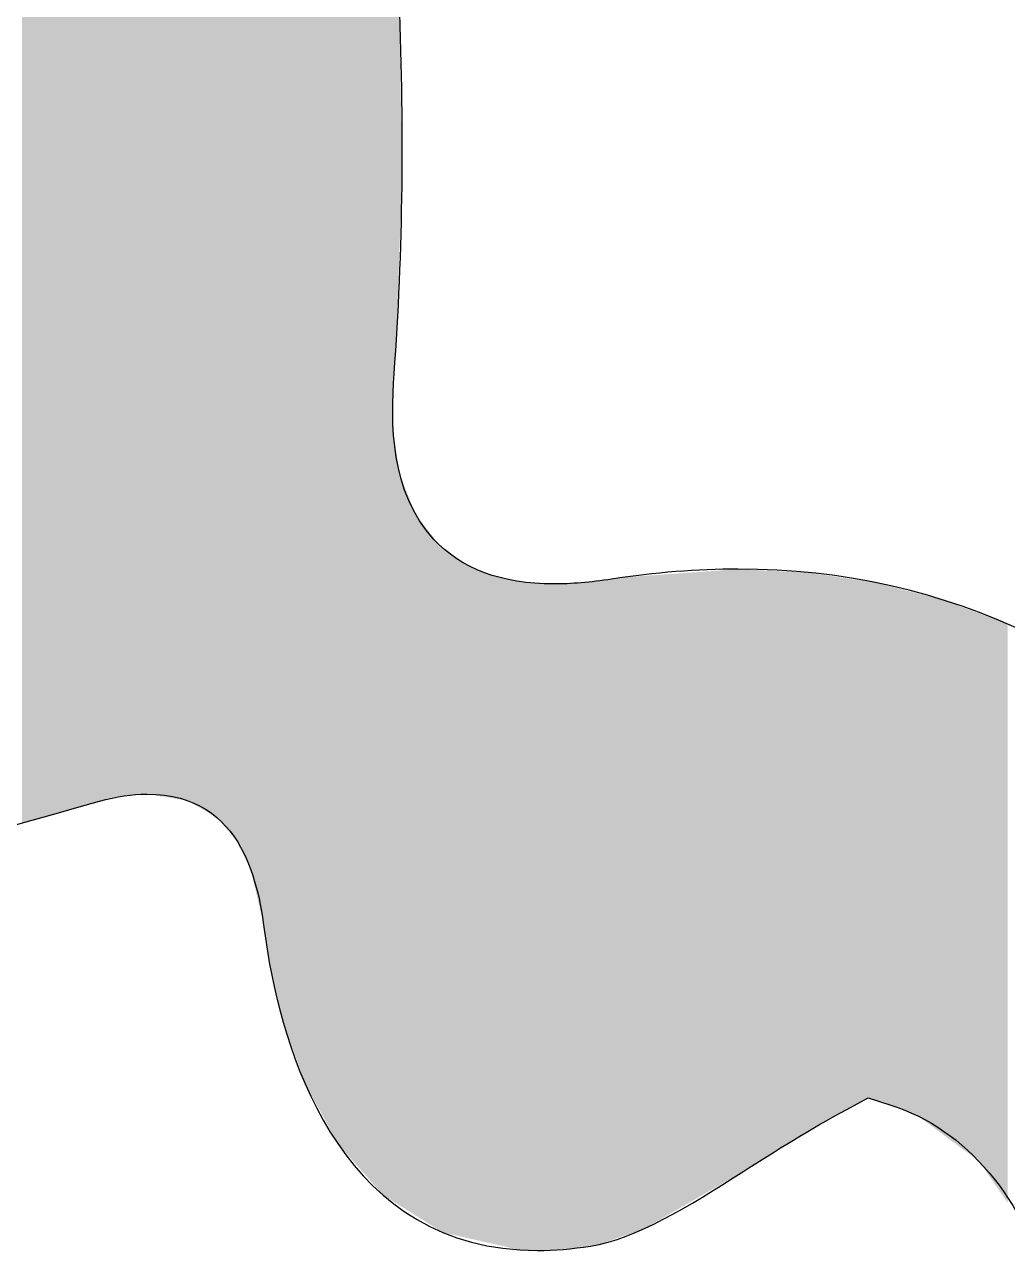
# Model space of a CAD drawing. Extents: x 274 to 390, y 552 to 644.
# Drawn here: x 337.29 to 345.98, y 580.65 to 591.49 of the extents above; entities that cross this region are included whole.
import ezdxf

# ---------------------------------------------------------------- set-up
doc = ezdxf.new("R2010")
doc.units = 0
doc.layers.add('LAYER_1', color=7, linetype='CONTINUOUS')

# ---------------------------------------------------------------- blocks, each defined once
blk = doc.blocks.new('*U1')
at = {"layer": 'LAYER_1', "color": 7}
for points in [[(339.774, 582.131), (339.678, 611.661), (339.774, 611.786)], [(339.832, 582.025), (339.774, 611.786), (339.832, 611.863)], [(339.774, 582.131), (339.774, 611.786), (339.832, 582.025)], [(339.678, 582.4), (339.586, 611.499), (339.678, 611.661)], [(339.678, 582.4), (339.678, 611.661), (339.774, 582.131)], [(339.579, 582.677), (339.512, 611.369), (339.579, 611.487)], [(339.586, 582.658), (339.579, 611.487), (339.586, 611.499)], [(339.579, 582.677), (339.579, 611.487), (339.586, 582.658)], [(339.586, 582.658), (339.586, 611.499), (339.678, 582.4)], [(339.512, 582.967), (339.46, 611.277), (339.512, 611.369)], [(339.512, 582.967), (339.512, 611.369), (339.579, 582.677)], [(339.442, 583.291), (339.433, 611.229), (339.442, 611.246)], [(339.443, 583.284), (339.442, 611.246), (339.443, 611.248)], [(339.442, 583.291), (339.442, 611.246), (339.443, 583.284)], [(339.46, 583.19), (339.443, 611.248), (339.46, 611.277)], [(339.443, 583.284), (339.443, 611.248), (339.443, 583.283)], [(339.443, 583.283), (339.443, 611.248), (339.443, 611.248)], [(339.443, 583.283), (339.443, 611.248), (339.46, 583.19)], [(339.46, 583.19), (339.46, 611.277), (339.512, 582.967)], [(339.399, 583.57), (339.305, 611.003), (339.399, 611.17)], [(339.407, 583.536), (339.399, 611.17), (339.407, 611.184)], [(339.399, 583.57), (339.399, 611.17), (339.407, 583.536)], [(339.418, 583.456), (339.407, 611.184), (339.418, 611.204)], [(339.407, 583.536), (339.407, 611.184), (339.418, 583.456)], [(339.419, 583.452), (339.418, 611.204), (339.419, 611.205)], [(339.418, 583.456), (339.418, 611.204), (339.419, 583.452)], [(339.422, 583.429), (339.419, 611.205), (339.422, 611.211)], [(339.419, 583.452), (339.419, 611.205), (339.422, 583.429)], [(339.423, 583.419), (339.422, 611.211), (339.423, 611.213)], [(339.422, 583.429), (339.422, 611.211), (339.423, 583.419)], [(339.433, 583.356), (339.423, 611.213), (339.433, 611.229)], [(339.423, 583.419), (339.423, 611.213), (339.433, 583.356)], [(339.433, 583.356), (339.433, 611.229), (339.442, 583.291)], [(339.292, 584.027), (339.238, 610.884), (339.292, 610.979)], [(339.293, 584.023), (339.292, 610.979), (339.293, 610.982)], [(339.292, 584.027), (339.292, 610.979), (339.293, 584.023)], [(339.305, 583.972), (339.293, 610.982), (339.305, 611.003)], [(339.293, 584.023), (339.293, 610.982), (339.305, 583.972)], [(339.305, 583.972), (339.305, 611.003), (339.399, 583.57)], [(339.174, 584.272), (339.059, 610.662), (339.174, 610.805)], [(339.238, 584.138), (339.174, 610.805), (339.238, 610.884)], [(339.174, 584.272), (339.174, 610.805), (339.238, 584.138)], [(339.238, 584.138), (339.238, 610.884), (339.292, 584.027)], [(339.004, 584.472), (338.992, 610.58), (339.004, 610.594)], [(339.018, 584.456), (339.004, 610.594), (339.018, 610.611)], [(339.004, 584.472), (339.004, 610.594), (339.018, 584.456)], [(339.059, 584.408), (339.018, 610.611), (339.059, 610.662)], [(339.018, 584.456), (339.018, 610.611), (339.059, 584.408)], [(339.059, 584.408), (339.059, 610.662), (339.174, 584.272)], [(338.992, 584.486), (338.886, 610.449), (338.992, 610.58)], [(338.992, 584.486), (338.992, 610.58), (339.004, 584.472)], [(338.856, 584.564), (338.82, 610.368), (338.856, 610.412)], [(338.871, 584.555), (338.856, 610.412), (338.871, 610.43)], [(338.856, 584.564), (338.856, 610.412), (338.871, 584.555)], [(338.872, 584.554), (338.871, 610.43), (338.872, 610.432)], [(338.871, 584.555), (338.871, 610.43), (338.872, 584.554)], [(338.886, 584.546), (338.872, 610.432), (338.886, 610.449)], [(338.872, 584.554), (338.872, 610.432), (338.886, 584.546)], [(338.886, 584.546), (338.886, 610.449), (338.992, 584.486)], [(338.731, 584.635), (338.666, 610.253), (338.731, 610.3)], [(338.812, 584.589), (338.731, 610.3), (338.812, 610.358)], [(338.731, 584.635), (338.731, 610.3), (338.812, 584.589)], [(338.82, 584.584), (338.812, 610.358), (338.82, 610.368)], [(338.812, 584.589), (338.812, 610.358), (338.82, 584.584)], [(338.82, 584.584), (338.82, 610.368), (338.856, 584.564)], [(338.532, 584.667), (338.496, 610.143), (338.532, 610.157)], [(338.559, 584.662), (338.532, 610.157), (338.559, 610.177)], [(338.532, 584.667), (338.532, 610.157), (338.559, 584.662)], [(338.666, 584.645), (338.559, 610.177), (338.666, 610.253)], [(338.559, 584.662), (338.559, 610.177), (338.666, 584.645)], [(338.666, 584.645), (338.666, 610.253), (338.731, 584.635)], [(337.273, 584.435), (337.273, 610.062), (337.317, 584.448)], [(337.317, 584.448), (337.273, 610.062), (337.317, 610.048)], [(337.317, 584.448), (337.317, 610.048), (337.352, 584.457)], [(337.352, 584.457), (337.317, 610.048), (337.352, 610.042)], [(338.375, 584.691), (338.198, 610.024), (338.375, 610.095)], [(338.464, 584.677), (338.375, 610.095), (338.464, 610.13)], [(338.375, 584.691), (338.375, 610.095), (338.464, 584.677)], [(338.496, 584.672), (338.464, 610.13), (338.496, 610.143)], [(338.464, 584.677), (338.464, 610.13), (338.496, 584.672)], [(338.496, 584.672), (338.496, 610.143), (338.532, 584.667)], [(337.352, 584.457), (337.352, 610.042), (337.415, 584.475)], [(337.415, 584.475), (337.352, 610.042), (337.415, 610.03)], [(337.415, 584.475), (337.415, 610.03), (337.657, 584.544)], [(337.657, 584.544), (337.415, 610.03), (337.657, 609.987)], [(337.657, 584.544), (337.657, 609.987), (337.696, 584.555)], [(337.696, 584.555), (337.657, 609.987), (337.696, 609.985)], [(337.696, 584.555), (337.696, 609.985), (337.816, 584.588)], [(337.816, 584.588), (337.696, 609.985), (337.816, 609.979)], [(337.838, 584.594), (337.816, 609.979), (337.838, 609.982)], [(337.816, 584.588), (337.816, 609.979), (337.838, 584.594)], [(337.867, 584.603), (337.838, 609.982), (337.867, 609.985)], [(337.838, 584.594), (337.838, 609.982), (337.867, 584.603)], [(337.873, 584.604), (337.867, 609.985), (337.873, 609.986)], [(337.867, 584.603), (337.867, 609.985), (337.873, 584.604)], [(337.959, 584.628), (337.873, 609.986), (337.959, 609.996)], [(337.873, 584.604), (337.873, 609.986), (337.959, 584.628)], [(337.968, 584.631), (337.959, 609.996), (337.968, 609.997)], [(337.959, 584.628), (337.959, 609.996), (337.968, 584.631)], [(337.985, 584.636), (337.968, 609.997), (337.985, 609.999)], [(337.968, 584.631), (337.968, 609.997), (337.985, 584.636)], [(337.995, 584.638), (337.985, 609.999), (337.995, 610)], [(337.985, 584.636), (337.985, 609.999), (337.995, 584.638)], [(338.004, 584.64), (337.995, 610), (338.004, 610.001)], [(337.995, 584.638), (337.995, 610), (338.004, 584.64)], [(338.091, 584.659), (338.004, 610.001), (338.091, 610.012)], [(338.004, 584.64), (338.004, 610.001), (338.091, 584.659)], [(338.122, 584.666), (338.091, 610.012), (338.122, 610.015)], [(338.091, 584.659), (338.091, 610.012), (338.122, 584.666)], [(338.198, 584.674), (338.122, 610.015), (338.198, 610.024)], [(338.122, 584.666), (338.122, 610.015), (338.198, 584.674)], [(338.198, 584.674), (338.198, 610.024), (338.375, 584.691)], [(339.832, 582.025), (339.832, 606.099), (339.839, 582.012)], [(339.839, 582.012), (339.832, 606.099), (339.839, 606.001)], [(339.839, 582.012), (339.839, 606.001), (339.845, 582.001)], [(339.845, 582.001), (339.839, 606.001), (339.845, 605.924)], [(339.845, 582.001), (339.845, 605.924), (339.868, 581.958)], [(339.868, 581.958), (339.845, 605.924), (339.868, 605.621)], [(339.868, 581.958), (339.868, 605.621), (339.87, 581.954)], [(339.87, 581.954), (339.868, 605.621), (339.87, 605.596)], [(339.87, 581.954), (339.87, 605.596), (339.895, 581.909)], [(339.895, 581.909), (339.87, 605.596), (339.895, 605.279)], [(339.895, 581.909), (339.895, 605.279), (339.9, 581.9)], [(339.9, 581.9), (339.895, 605.279), (339.9, 605.214)], [(339.9, 581.9), (339.9, 605.214), (339.92, 581.864)], [(339.92, 581.864), (339.9, 605.214), (339.92, 604.963)], [(339.92, 581.864), (339.92, 604.963), (339.921, 581.861)], [(339.921, 581.861), (339.92, 604.963), (339.921, 604.942)], [(339.921, 581.861), (339.921, 604.942), (339.923, 581.859)], [(339.923, 581.859), (339.921, 604.942), (339.923, 604.925)], [(339.923, 581.859), (339.923, 604.925), (339.93, 581.845)], [(339.93, 581.845), (339.923, 604.925), (339.93, 604.829)], [(339.93, 581.845), (339.93, 604.829), (339.959, 581.792)], [(339.959, 581.792), (339.93, 604.829), (339.959, 604.441)], [(339.959, 581.792), (339.959, 604.441), (339.974, 581.764)], [(339.974, 581.764), (339.959, 604.441), (339.974, 604.27)], [(339.974, 581.764), (339.974, 604.27), (340, 581.717)], [(340, 581.717), (339.974, 604.27), (340, 603.983)], [(340, 581.717), (340, 603.983), (340.015, 581.689)], [(340.015, 581.689), (340, 603.983), (340.015, 603.805)], [(340.015, 581.689), (340.015, 603.805), (340.036, 581.65)], [(340.036, 581.65), (340.015, 603.805), (340.036, 603.568)], [(340.036, 581.65), (340.036, 603.568), (340.055, 581.616)], [(340.055, 581.616), (340.036, 603.568), (340.055, 603.355)], [(340.055, 581.616), (340.055, 603.355), (340.061, 581.604)], [(340.061, 581.604), (340.055, 603.355), (340.061, 603.284)], [(340.061, 581.604), (340.061, 603.284), (340.098, 581.563)], [(340.098, 581.563), (340.061, 603.284), (340.098, 602.874)], [(340.098, 581.563), (340.098, 602.874), (340.152, 581.501)], [(340.152, 581.501), (340.098, 602.874), (340.152, 602.413)], [(340.152, 581.501), (340.152, 602.413), (340.158, 581.494)], [(340.158, 581.494), (340.152, 602.413), (340.158, 602.365)], [(340.158, 581.494), (340.158, 602.365), (340.19, 581.457)], [(340.19, 581.457), (340.158, 602.365), (340.19, 602.089)], [(340.19, 581.457), (340.19, 602.089), (340.223, 581.42)], [(340.223, 581.42), (340.19, 602.089), (340.223, 601.859)], [(340.223, 581.42), (340.223, 601.859), (340.245, 581.395)], [(340.245, 581.395), (340.223, 601.859), (340.245, 601.702)], [(340.245, 581.395), (340.245, 601.702), (340.322, 581.308)], [(340.322, 581.308), (340.245, 601.702), (340.322, 601.456)], [(340.322, 581.308), (340.322, 601.456), (340.342, 581.284)], [(340.342, 581.284), (340.322, 601.456), (340.342, 601.428)], [(340.342, 581.284), (340.342, 601.428), (340.389, 581.231)], [(340.389, 581.231), (340.342, 601.428), (340.389, 601.366)], [(340.389, 581.231), (340.389, 601.366), (340.461, 581.149)], [(340.461, 581.149), (340.389, 601.366), (340.461, 601.269)], [(340.461, 581.149), (340.461, 601.269), (340.548, 581.095)], [(340.548, 581.095), (340.461, 601.269), (340.548, 601.152)], [(340.548, 588.201), (340.548, 601.152), (340.555, 588.343)], [(340.555, 588.343), (340.548, 601.152), (340.555, 601.143)], [(340.555, 588.343), (340.555, 601.143), (340.555, 588.358)], [(340.555, 588.358), (340.555, 601.143), (340.555, 601.142)], [(340.555, 588.358), (340.555, 601.142), (340.564, 588.473)], [(340.564, 588.473), (340.555, 601.142), (340.564, 601.13)], [(340.564, 588.473), (340.564, 601.13), (340.574, 588.63)], [(340.574, 588.63), (340.564, 601.13), (340.574, 601.116)], [(340.574, 588.63), (340.574, 601.116), (340.576, 588.656)], [(340.576, 588.656), (340.574, 601.116), (340.576, 601.114)], [(340.576, 588.656), (340.576, 601.114), (340.599, 589.304)], [(340.599, 589.304), (340.576, 601.114), (340.599, 601.083)], [(340.599, 589.304), (340.599, 601.083), (340.601, 589.365)], [(340.601, 589.365), (340.599, 601.083), (340.601, 601.08)], [(340.601, 589.365), (340.601, 591.757), (340.612, 589.669)], [(340.612, 589.669), (340.601, 591.757), (340.612, 591.155)], [(340.612, 589.669), (340.612, 591.155), (340.627, 590.108)], [(340.627, 590.108), (340.612, 591.155), (340.627, 590.288)], [(340.627, 590.108), (340.627, 590.288), (340.629, 590.168)], [(340.548, 581.095), (340.548, 588.201), (340.555, 581.09)], [(340.555, 581.09), (340.548, 588.201), (340.555, 587.861)], [(340.555, 581.09), (340.555, 587.861), (340.555, 581.09)], [(340.555, 581.09), (340.555, 587.861), (340.555, 587.856)], [(340.555, 581.09), (340.555, 587.856), (340.564, 581.085)], [(340.564, 581.085), (340.555, 587.856), (340.564, 587.805)], [(340.564, 581.085), (340.564, 587.805), (340.574, 581.078)], [(340.574, 581.078), (340.564, 587.805), (340.574, 587.739)], [(340.574, 581.078), (340.574, 587.739), (340.576, 581.077)], [(340.576, 581.077), (340.574, 587.739), (340.576, 587.729)], [(340.576, 581.077), (340.576, 587.729), (340.599, 581.063)], [(340.599, 581.063), (340.576, 587.729), (340.599, 587.588)], [(340.599, 581.063), (340.599, 587.588), (340.601, 581.061)], [(340.601, 581.061), (340.599, 587.588), (340.601, 587.574)], [(340.601, 581.061), (340.601, 587.574), (340.612, 581.055)], [(340.612, 581.055), (340.601, 587.574), (340.612, 587.508)], [(340.612, 581.055), (340.612, 587.508), (340.627, 581.045)], [(340.627, 581.045), (340.612, 587.508), (340.627, 587.468)], [(340.627, 581.045), (340.627, 587.468), (340.629, 581.044)], [(340.629, 581.044), (340.627, 587.468), (340.629, 587.463)], [(340.629, 581.044), (340.629, 587.463), (340.63, 581.043)], [(340.63, 581.043), (340.629, 587.463), (340.63, 587.461)], [(340.63, 581.043), (340.63, 587.461), (340.723, 580.986)], [(340.723, 580.986), (340.63, 587.461), (340.723, 587.225)], [(340.723, 580.986), (340.723, 587.225), (340.743, 580.972)], [(340.743, 580.972), (340.723, 587.225), (340.743, 587.171)], [(340.743, 580.972), (340.743, 587.171), (340.795, 580.94)], [(340.795, 580.94), (340.743, 587.171), (340.795, 587.103)], [(340.795, 580.94), (340.795, 587.103), (340.832, 580.917)], [(340.832, 580.917), (340.795, 587.103), (340.832, 587.054)], [(340.832, 580.917), (340.832, 587.054), (340.906, 580.871)], [(340.906, 580.871), (340.832, 587.054), (340.906, 586.958)], [(340.906, 580.871), (340.906, 586.958), (340.92, 580.862)], [(340.92, 580.862), (340.906, 586.958), (340.92, 586.939)], [(340.92, 580.862), (340.92, 586.939), (340.944, 580.847)], [(340.944, 580.847), (340.92, 586.939), (340.944, 586.907)], [(340.944, 580.847), (340.944, 586.907), (340.949, 580.844)], [(340.949, 580.844), (340.944, 586.907), (340.949, 586.901)], [(340.949, 580.844), (340.949, 586.901), (340.99, 580.818)], [(340.99, 580.818), (340.949, 586.901), (340.99, 586.869)], [(340.99, 580.818), (340.99, 586.869), (341.022, 580.811)], [(341.022, 580.811), (340.99, 586.869), (341.022, 586.845)], [(341.022, 580.811), (341.022, 586.845), (341.037, 580.808)], [(341.037, 580.808), (341.022, 586.845), (341.037, 586.832)], [(341.037, 580.808), (341.037, 586.832), (341.052, 580.804)], [(341.052, 580.804), (341.037, 586.832), (341.052, 586.821)], [(341.052, 580.804), (341.052, 586.821), (341.071, 580.8)], [(341.071, 580.8), (341.052, 586.821), (341.071, 586.806)], [(341.071, 580.8), (341.071, 586.806), (341.13, 580.787)], [(341.13, 580.787), (341.071, 586.806), (341.13, 586.76)], [(341.13, 580.787), (341.13, 586.76), (341.14, 580.784)], [(341.14, 580.784), (341.13, 586.76), (341.14, 586.752)], [(341.14, 580.784), (341.14, 586.752), (341.141, 580.784)], [(341.141, 580.784), (341.14, 586.752), (341.141, 586.751)], [(341.141, 580.784), (341.141, 586.751), (341.159, 580.78)], [(341.159, 580.78), (341.141, 586.751), (341.159, 586.743)], [(341.159, 580.78), (341.159, 586.743), (341.233, 580.763)], [(341.233, 580.763), (341.159, 586.743), (341.233, 586.707)], [(341.233, 580.763), (341.233, 586.707), (341.249, 580.76)], [(341.249, 580.76), (341.233, 586.707), (341.249, 586.699)], [(341.249, 580.76), (341.249, 586.699), (341.346, 580.738)], [(341.346, 580.738), (341.249, 586.699), (341.346, 586.652)], [(341.346, 580.738), (341.346, 586.652), (341.352, 580.736)], [(341.352, 580.736), (341.346, 586.652), (341.352, 586.65)], [(341.352, 580.736), (341.352, 586.65), (341.366, 580.733)], [(341.366, 580.733), (341.352, 586.65), (341.366, 586.643)], [(341.366, 580.733), (341.366, 586.643), (341.381, 580.73)], [(341.381, 580.73), (341.366, 586.643), (341.381, 586.639)], [(341.381, 580.73), (341.381, 586.639), (341.469, 580.71)], [(341.469, 580.71), (341.381, 586.639), (341.469, 586.616)], [(343.132, 581.063), (343.015, 586.636), (343.132, 586.644)], [(343.155, 581.076), (343.132, 586.644), (343.155, 586.646)], [(343.132, 581.063), (343.132, 586.644), (343.155, 581.076)], [(343.273, 581.144), (343.155, 586.646), (343.273, 586.654)], [(343.155, 581.076), (343.155, 586.646), (343.273, 581.144)], [(343.308, 581.165), (343.273, 586.654), (343.308, 586.657)], [(343.273, 581.144), (343.273, 586.654), (343.308, 581.165)], [(343.308, 581.165), (343.308, 586.657), (343.312, 581.167)], [(343.312, 581.167), (343.308, 586.657), (343.312, 586.657)], [(343.319, 581.171), (343.312, 586.657), (343.319, 586.658)], [(343.312, 581.167), (343.312, 586.657), (343.319, 581.171)], [(343.355, 581.192), (343.319, 586.658), (343.355, 586.66)], [(343.319, 581.171), (343.319, 586.658), (343.355, 581.192)], [(343.39, 581.212), (343.355, 586.66), (343.39, 586.663)], [(343.355, 581.192), (343.355, 586.66), (343.39, 581.212)], [(343.43, 581.235), (343.39, 586.663), (343.43, 586.666)], [(343.39, 581.212), (343.39, 586.663), (343.43, 581.235)], [(343.513, 581.283), (343.43, 586.666), (343.513, 586.672)], [(343.43, 581.235), (343.43, 586.666), (343.513, 581.283)], [(343.558, 581.309), (343.513, 586.672), (343.558, 586.675)], [(343.513, 581.283), (343.513, 586.672), (343.558, 581.309)], [(343.598, 581.333), (343.558, 586.675), (343.598, 586.678)], [(343.558, 581.309), (343.558, 586.675), (343.598, 581.333)], [(343.598, 581.333), (343.598, 586.678), (343.599, 581.333)], [(343.599, 581.333), (343.598, 586.678), (343.599, 586.678)], [(343.599, 581.333), (343.599, 586.678), (343.648, 581.361)], [(343.648, 581.361), (343.599, 586.678), (343.648, 586.675)], [(343.648, 581.361), (343.648, 586.675), (343.747, 581.423)], [(343.747, 581.423), (343.648, 586.675), (343.747, 586.67)], [(343.747, 581.423), (343.747, 586.67), (343.76, 581.431)], [(343.76, 581.431), (343.747, 586.67), (343.76, 586.67)], [(343.76, 581.431), (343.76, 586.67), (343.762, 581.432)], [(343.762, 581.432), (343.76, 586.67), (343.762, 586.67)], [(343.762, 581.432), (343.762, 586.67), (343.772, 581.439)], [(343.772, 581.439), (343.762, 586.67), (343.772, 586.669)], [(343.772, 581.439), (343.772, 586.669), (343.804, 581.458)], [(343.804, 581.458), (343.772, 586.669), (343.804, 586.668)], [(343.804, 581.458), (343.804, 586.668), (343.829, 581.473)], [(343.829, 581.473), (343.804, 586.668), (343.829, 586.666)], [(343.829, 581.473), (343.829, 586.666), (343.878, 581.504)], [(343.878, 581.504), (343.829, 586.666), (343.878, 586.664)], [(343.878, 581.504), (343.878, 586.664), (343.912, 581.525)], [(343.912, 581.525), (343.878, 586.664), (343.912, 586.662)], [(343.912, 581.525), (343.912, 586.662), (343.934, 581.538)], [(343.934, 581.538), (343.912, 586.662), (343.934, 586.661)], [(343.934, 581.538), (343.934, 586.661), (343.96, 581.555)], [(343.96, 581.555), (343.934, 586.661), (343.96, 586.66)], [(343.96, 581.555), (343.96, 586.66), (343.965, 581.558)], [(343.965, 581.558), (343.96, 586.66), (343.965, 586.66)], [(343.965, 581.558), (343.965, 586.66), (344.027, 581.597)], [(344.027, 581.597), (343.965, 586.66), (344.027, 586.657)], [(344.027, 581.597), (344.027, 586.657), (344.06, 581.617)], [(344.06, 581.617), (344.027, 586.657), (344.06, 586.655)], [(344.06, 581.617), (344.06, 586.655), (344.074, 581.625)], [(344.074, 581.625), (344.06, 586.655), (344.074, 586.655)], [(344.074, 581.625), (344.074, 586.655), (344.199, 581.703)], [(344.199, 581.703), (344.074, 586.655), (344.199, 586.648)], [(344.199, 581.703), (344.199, 586.648), (344.206, 581.707)], [(344.206, 581.707), (344.199, 586.648), (344.206, 586.648)], [(344.206, 581.707), (344.206, 586.648), (344.219, 581.715)], [(344.219, 581.715), (344.206, 586.648), (344.219, 586.647)], [(344.219, 581.715), (344.219, 586.647), (344.242, 581.728)], [(344.242, 581.728), (344.219, 586.647), (344.242, 586.644)], [(344.242, 581.728), (344.242, 586.644), (344.251, 581.733)], [(344.251, 581.733), (344.242, 586.644), (344.251, 586.643)], [(344.251, 581.733), (344.251, 586.643), (344.276, 581.747)], [(344.276, 581.747), (344.251, 586.643), (344.276, 586.639)], [(344.276, 581.747), (344.276, 586.639), (344.291, 581.756)], [(344.291, 581.756), (344.276, 586.639), (344.291, 586.637)], [(341.469, 580.71), (341.469, 586.616), (341.49, 580.705)], [(341.49, 580.705), (341.469, 586.616), (341.49, 586.61)], [(341.49, 580.705), (341.49, 586.61), (341.523, 580.698)], [(341.523, 580.698), (341.49, 586.61), (341.523, 586.602)], [(341.523, 580.698), (341.523, 586.602), (341.533, 580.695)], [(341.533, 580.695), (341.523, 586.602), (341.533, 586.599)], [(341.533, 580.695), (341.533, 586.599), (341.534, 580.695)], [(341.534, 580.695), (341.533, 586.599), (341.534, 586.599)], [(341.534, 580.695), (341.534, 586.599), (341.604, 580.679)], [(341.604, 580.679), (341.534, 586.599), (341.604, 586.58)], [(341.604, 580.679), (341.604, 586.58), (341.624, 580.675)], [(341.624, 580.675), (341.604, 586.58), (341.624, 586.575)], [(341.624, 580.675), (341.624, 586.575), (341.64, 580.671)], [(341.64, 580.671), (341.624, 586.575), (341.64, 586.574)], [(341.64, 580.671), (341.64, 586.574), (341.64, 580.671)], [(341.64, 580.671), (341.64, 586.574), (341.64, 586.573)], [(341.64, 580.671), (341.64, 586.573), (341.661, 580.666)], [(341.661, 580.666), (341.64, 586.573), (341.661, 586.571)], [(341.661, 580.666), (341.661, 586.571), (341.668, 580.665)], [(341.668, 580.665), (341.661, 586.571), (341.668, 586.571)], [(341.668, 580.665), (341.668, 586.571), (341.678, 580.665)], [(341.678, 580.665), (341.668, 586.571), (341.678, 586.57)], [(341.678, 580.665), (341.678, 586.57), (341.699, 580.664)], [(341.699, 580.664), (341.678, 586.57), (341.699, 586.568)], [(341.699, 580.664), (341.699, 586.568), (341.714, 580.664)], [(341.714, 580.664), (341.699, 586.568), (341.714, 586.566)], [(341.714, 580.664), (341.714, 586.566), (341.714, 580.664)], [(341.714, 580.664), (341.714, 586.566), (341.714, 586.566)], [(341.714, 580.664), (341.714, 586.566), (341.723, 580.663)], [(341.723, 580.663), (341.714, 586.566), (341.723, 586.566)], [(341.723, 580.663), (341.723, 586.566), (341.787, 580.661)], [(341.787, 580.661), (341.723, 586.566), (341.787, 586.56)], [(341.787, 580.661), (341.787, 586.56), (341.826, 580.66)], [(341.826, 580.66), (341.787, 586.56), (341.826, 586.556)], [(341.826, 580.66), (341.826, 586.556), (341.844, 580.66)], [(341.844, 580.66), (341.826, 586.556), (341.844, 586.554)], [(341.844, 580.66), (341.844, 586.554), (341.879, 580.661)], [(341.879, 580.661), (341.844, 586.554), (341.879, 586.551)], [(341.879, 580.661), (341.879, 586.551), (341.9, 580.662)], [(341.9, 580.662), (341.879, 586.551), (341.9, 586.549)], [(341.9, 580.662), (341.9, 586.549), (341.902, 580.662)], [(341.902, 580.662), (341.9, 586.549), (341.902, 586.549)], [(341.902, 580.662), (341.902, 586.549), (341.905, 580.663)], [(341.905, 580.663), (341.902, 586.549), (341.905, 586.548)], [(341.905, 580.663), (341.905, 586.548), (341.915, 580.663)], [(341.915, 580.663), (341.905, 586.548), (341.915, 586.547)], [(341.927, 580.664), (341.915, 586.547), (341.927, 586.548)], [(341.915, 580.663), (341.915, 586.547), (341.927, 580.664)], [(341.927, 580.664), (341.927, 586.548), (341.952, 580.666)], [(341.952, 580.666), (341.927, 586.548), (341.952, 586.548)], [(341.952, 580.666), (341.952, 586.548), (341.981, 580.668)], [(341.981, 580.668), (341.952, 586.548), (341.981, 586.548)], [(341.981, 580.668), (341.981, 586.548), (342.047, 580.673)], [(342.047, 580.673), (341.981, 586.548), (342.047, 586.548)], [(342.047, 580.673), (342.047, 586.548), (342.056, 580.674)], [(342.056, 580.674), (342.047, 586.548), (342.056, 586.548)], [(342.082, 580.675), (342.056, 586.548), (342.082, 586.55)], [(342.056, 580.674), (342.056, 586.548), (342.082, 580.675)], [(342.106, 580.677), (342.082, 586.55), (342.106, 586.552)], [(342.082, 580.675), (342.082, 586.55), (342.082, 580.676)], [(342.082, 580.676), (342.082, 586.55), (342.082, 586.55)], [(342.082, 580.676), (342.082, 586.55), (342.106, 580.677)], [(342.171, 580.682), (342.106, 586.552), (342.171, 586.556)], [(342.106, 580.677), (342.106, 586.552), (342.171, 580.682)], [(342.195, 580.686), (342.171, 586.556), (342.195, 586.558)], [(342.171, 580.682), (342.171, 586.556), (342.195, 580.686)], [(342.207, 580.688), (342.195, 586.558), (342.207, 586.559)], [(342.195, 580.686), (342.195, 586.558), (342.207, 580.688)], [(342.235, 580.692), (342.207, 586.559), (342.235, 586.561)], [(342.207, 580.688), (342.207, 586.559), (342.235, 580.692)], [(342.235, 580.692), (342.235, 586.561), (342.243, 580.694)], [(342.243, 580.694), (342.235, 586.561), (342.243, 586.561)], [(342.284, 580.7), (342.243, 586.561), (342.284, 586.564)], [(342.243, 580.694), (342.243, 586.561), (342.284, 580.7)], [(342.287, 580.701), (342.284, 586.564), (342.287, 586.565)], [(342.284, 580.7), (342.284, 586.564), (342.287, 580.701)], [(342.301, 580.703), (342.287, 586.565), (342.301, 586.566)], [(342.287, 580.701), (342.287, 586.565), (342.301, 580.703)], [(342.305, 580.704), (342.301, 586.566), (342.305, 586.567)], [(342.301, 580.703), (342.301, 586.566), (342.305, 580.704)], [(342.321, 580.706), (342.305, 586.567), (342.321, 586.569)], [(342.305, 580.704), (342.305, 586.567), (342.321, 580.706)], [(342.37, 580.714), (342.321, 586.569), (342.37, 586.575)], [(342.321, 580.706), (342.321, 586.569), (342.37, 580.714)], [(342.37, 580.714), (342.37, 586.575), (342.375, 580.716)], [(342.375, 580.716), (342.37, 586.575), (342.375, 586.575)], [(342.406, 580.727), (342.375, 586.575), (342.406, 586.579)], [(342.375, 580.716), (342.375, 586.575), (342.406, 580.727)], [(342.431, 580.735), (342.406, 586.579), (342.431, 586.583)], [(342.406, 580.727), (342.406, 586.579), (342.431, 580.735)], [(342.45, 580.742), (342.431, 586.583), (342.45, 586.585)], [(342.431, 580.735), (342.431, 586.583), (342.45, 580.742)], [(342.468, 580.748), (342.45, 586.585), (342.468, 586.588)], [(342.45, 580.742), (342.45, 586.585), (342.468, 580.748)], [(342.468, 580.748), (342.468, 586.588), (342.469, 580.749)], [(342.469, 580.749), (342.468, 586.588), (342.469, 586.588)], [(342.483, 580.753), (342.469, 586.588), (342.483, 586.59)], [(342.469, 580.749), (342.469, 586.588), (342.483, 580.753)], [(342.522, 580.767), (342.483, 586.59), (342.522, 586.596)], [(342.483, 580.753), (342.483, 586.59), (342.522, 580.767)], [(342.587, 580.79), (342.522, 586.596), (342.587, 586.606)], [(342.522, 580.767), (342.522, 586.596), (342.587, 580.79)], [(342.587, 580.79), (342.587, 586.606), (342.596, 580.793)], [(342.596, 580.793), (342.587, 586.606), (342.596, 586.606)], [(342.616, 580.8), (342.596, 586.606), (342.616, 586.608)], [(342.596, 580.793), (342.596, 586.606), (342.616, 580.8)], [(342.616, 580.8), (342.616, 586.608), (342.627, 580.804)], [(342.627, 580.804), (342.616, 586.608), (342.627, 586.608)], [(342.635, 580.806), (342.627, 586.608), (342.635, 586.609)], [(342.627, 580.804), (342.627, 586.608), (342.635, 580.806)], [(342.67, 580.818), (342.635, 586.609), (342.67, 586.611)], [(342.635, 580.806), (342.635, 586.609), (342.67, 580.818)], [(342.769, 580.853), (342.67, 586.611), (342.769, 586.619)], [(342.67, 580.818), (342.67, 586.611), (342.769, 580.853)], [(342.785, 580.862), (342.769, 586.619), (342.785, 586.62)], [(342.769, 580.853), (342.769, 586.619), (342.785, 580.862)], [(342.798, 580.869), (342.785, 586.62), (342.798, 586.621)], [(342.785, 580.862), (342.785, 586.62), (342.798, 580.869)], [(342.798, 580.869), (342.798, 586.621), (342.8, 580.871)], [(342.8, 580.871), (342.798, 586.621), (342.8, 586.621)], [(342.8, 580.871), (342.8, 586.621), (342.807, 580.875)], [(342.807, 580.875), (342.8, 586.621), (342.807, 586.621)], [(342.807, 580.875), (342.807, 586.621), (342.81, 580.876)], [(342.81, 580.876), (342.807, 586.621), (342.81, 586.621)], [(342.816, 580.88), (342.81, 586.621), (342.816, 586.622)], [(342.81, 580.876), (342.81, 586.621), (342.816, 580.88)], [(342.864, 580.908), (342.816, 586.622), (342.864, 586.625)], [(342.816, 580.88), (342.816, 586.622), (342.864, 580.908)], [(342.891, 580.923), (342.864, 586.625), (342.891, 586.627)], [(342.864, 580.908), (342.864, 586.625), (342.891, 580.923)], [(342.958, 580.962), (342.891, 586.627), (342.958, 586.632)], [(342.891, 580.923), (342.891, 586.627), (342.958, 580.962)], [(342.983, 580.977), (342.958, 586.632), (342.983, 586.634)], [(342.958, 580.962), (342.958, 586.632), (342.983, 580.977)], [(343.015, 580.995), (342.983, 586.634), (343.015, 586.636)], [(342.983, 580.977), (342.983, 586.634), (343.015, 580.995)], [(343.015, 580.995), (343.015, 586.636), (343.132, 581.063)], [(344.291, 581.756), (344.291, 586.637), (344.294, 581.757)], [(344.294, 581.757), (344.291, 586.637), (344.294, 586.636)], [(344.294, 581.757), (344.294, 586.636), (344.3, 581.761)], [(344.3, 581.761), (344.294, 586.636), (344.3, 586.635)], [(344.3, 581.761), (344.3, 586.635), (344.419, 581.829)], [(344.419, 581.829), (344.3, 586.635), (344.419, 586.617)], [(344.419, 581.829), (344.419, 586.617), (344.448, 581.845)], [(344.448, 581.845), (344.419, 586.617), (344.448, 586.613)], [(344.448, 581.845), (344.448, 586.613), (344.496, 581.873)], [(344.496, 581.873), (344.448, 586.613), (344.496, 586.606)], [(344.496, 581.873), (344.496, 586.606), (344.504, 581.878)], [(344.504, 581.878), (344.496, 586.606), (344.504, 586.604)], [(344.504, 581.878), (344.504, 586.604), (344.518, 581.885)], [(344.518, 581.885), (344.504, 586.604), (344.518, 586.602)], [(344.518, 581.885), (344.518, 586.602), (344.543, 581.898)], [(344.543, 581.898), (344.518, 586.602), (344.543, 586.599)], [(344.543, 581.898), (344.543, 586.599), (344.558, 581.907)], [(344.558, 581.907), (344.543, 586.599), (344.558, 586.596)], [(344.558, 581.907), (344.558, 586.596), (344.562, 581.909)], [(344.562, 581.909), (344.558, 586.596), (344.562, 586.596)], [(344.562, 581.909), (344.562, 586.596), (344.586, 581.922)], [(344.586, 581.922), (344.562, 586.596), (344.586, 586.592)], [(344.586, 581.922), (344.586, 586.592), (344.598, 581.928)], [(344.598, 581.928), (344.586, 586.592), (344.598, 586.59)], [(344.598, 581.928), (344.598, 586.59), (344.615, 581.938)], [(344.615, 581.938), (344.598, 586.59), (344.615, 586.588)], [(344.615, 581.938), (344.615, 586.588), (344.616, 581.938)], [(344.616, 581.938), (344.615, 586.588), (344.616, 586.588)], [(344.616, 581.938), (344.616, 586.588), (344.622, 581.942)], [(344.622, 581.942), (344.616, 586.588), (344.622, 586.587)], [(344.622, 581.942), (344.622, 586.587), (344.647, 581.955)], [(344.647, 581.955), (344.622, 586.587), (344.647, 586.583)], [(344.647, 581.955), (344.647, 586.583), (344.696, 581.982)], [(344.696, 581.982), (344.647, 586.583), (344.696, 586.576)], [(344.696, 581.982), (344.696, 586.576), (344.736, 582.003)], [(344.736, 582.003), (344.696, 586.576), (344.736, 586.57)], [(344.736, 582.003), (344.736, 586.57), (344.756, 581.998)], [(344.756, 581.998), (344.736, 586.57), (344.756, 586.567)], [(344.756, 581.998), (344.756, 586.567), (344.822, 581.981)], [(344.822, 581.981), (344.756, 586.567), (344.822, 586.557)], [(344.822, 581.981), (344.822, 586.557), (344.833, 581.979)], [(344.833, 581.979), (344.822, 586.557), (344.833, 586.554)], [(344.833, 581.979), (344.833, 586.554), (344.845, 581.976)], [(344.845, 581.976), (344.833, 586.554), (344.845, 586.551)], [(344.845, 581.976), (344.845, 586.551), (344.926, 581.95)], [(344.926, 581.95), (344.845, 586.551), (344.926, 586.53)], [(344.926, 581.95), (344.926, 586.53), (344.928, 581.949)], [(344.928, 581.949), (344.926, 586.53), (344.928, 586.529)], [(344.928, 581.949), (344.928, 586.529), (344.933, 581.948)], [(344.933, 581.948), (344.928, 586.529), (344.933, 586.528)], [(344.933, 581.948), (344.933, 586.528), (344.946, 581.944)], [(344.946, 581.944), (344.933, 586.528), (344.946, 586.525)], [(344.946, 581.944), (344.946, 586.525), (344.96, 581.938)], [(344.96, 581.938), (344.946, 586.525), (344.96, 586.521)], [(344.96, 581.938), (344.96, 586.521), (344.971, 581.935)], [(344.971, 581.935), (344.96, 586.521), (344.971, 586.518)], [(344.971, 581.935), (344.971, 586.518), (344.975, 581.933)], [(344.975, 581.933), (344.971, 586.518), (344.975, 586.517)], [(344.975, 581.933), (344.975, 586.517), (344.979, 581.932)], [(344.979, 581.932), (344.975, 586.517), (344.979, 586.516)], [(344.979, 581.932), (344.979, 586.516), (345.039, 581.911)], [(345.039, 581.911), (344.979, 586.516), (345.039, 586.501)], [(345.039, 581.911), (345.039, 586.501), (345.039, 581.911)], [(345.039, 581.911), (345.039, 586.501), (345.039, 586.501)], [(345.039, 581.911), (345.039, 586.501), (345.091, 581.888)], [(345.091, 581.888), (345.039, 586.501), (345.091, 586.487)], [(345.091, 581.888), (345.091, 586.487), (345.108, 581.881)], [(345.108, 581.881), (345.091, 586.487), (345.108, 586.483)], [(345.108, 581.881), (345.108, 586.483), (345.116, 581.877)], [(345.116, 581.877), (345.108, 586.483), (345.116, 586.481)], [(345.116, 581.877), (345.116, 586.481), (345.154, 581.861)], [(345.154, 581.861), (345.116, 586.481), (345.154, 586.471)], [(345.154, 581.861), (345.154, 586.471), (345.189, 581.846)], [(345.189, 581.846), (345.154, 586.471), (345.189, 586.462)], [(345.189, 581.846), (345.189, 586.462), (345.19, 581.845)], [(345.19, 581.845), (345.189, 586.462), (345.19, 586.462)], [(345.19, 581.845), (345.19, 586.462), (345.196, 581.84)], [(345.196, 581.84), (345.19, 586.462), (345.196, 586.46)], [(345.196, 581.84), (345.196, 586.46), (345.227, 581.817)], [(345.227, 581.817), (345.196, 586.46), (345.227, 586.452)], [(345.227, 581.817), (345.227, 586.452), (345.284, 581.775)], [(345.284, 581.775), (345.227, 586.452), (345.284, 586.437)], [(345.284, 581.775), (345.284, 586.437), (345.303, 581.76)], [(345.303, 581.76), (345.284, 586.437), (345.303, 586.432)], [(345.303, 581.76), (345.303, 586.432), (345.316, 581.751)], [(345.316, 581.751), (345.303, 586.432), (345.316, 586.429)], [(345.316, 581.751), (345.316, 586.429), (345.335, 581.737)], [(345.335, 581.737), (345.316, 586.429), (345.335, 586.424)], [(345.335, 581.737), (345.335, 586.424), (345.348, 581.727)], [(345.348, 581.727), (345.335, 586.424), (345.348, 586.421)], [(345.348, 581.727), (345.348, 586.421), (345.408, 581.683)], [(345.408, 581.683), (345.348, 586.421), (345.408, 586.405)], [(345.408, 581.683), (345.408, 586.405), (345.422, 581.672)], [(345.422, 581.672), (345.408, 586.405), (345.422, 586.4)], [(345.422, 581.672), (345.422, 586.4), (345.425, 581.67)], [(345.425, 581.67), (345.422, 586.4), (345.425, 586.399)], [(345.425, 581.67), (345.425, 586.399), (345.429, 581.667)], [(345.429, 581.667), (345.425, 586.399), (345.429, 586.398)], [(345.429, 581.667), (345.429, 586.398), (345.43, 581.666)], [(345.43, 581.666), (345.429, 586.398), (345.43, 586.397)], [(345.43, 581.666), (345.43, 586.397), (345.439, 581.66)], [(345.439, 581.66), (345.43, 586.397), (345.439, 586.394)], [(345.439, 581.66), (345.439, 586.394), (345.472, 581.635)], [(345.472, 581.635), (345.439, 586.394), (345.472, 586.382)], [(345.472, 581.635), (345.472, 586.382), (345.5, 581.614)], [(345.5, 581.614), (345.472, 586.382), (345.5, 586.371)], [(345.5, 581.614), (345.5, 586.371), (345.508, 581.609)], [(345.508, 581.609), (345.5, 586.371), (345.508, 586.368)], [(345.508, 581.609), (345.508, 586.368), (345.538, 581.586)], [(345.538, 581.586), (345.508, 586.368), (345.538, 586.357)], [(345.538, 581.586), (345.538, 586.357), (345.569, 581.563)], [(345.569, 581.563), (345.538, 586.357), (345.569, 586.345)], [(345.569, 581.563), (345.569, 586.345), (345.577, 581.557)], [(345.577, 581.557), (345.569, 586.345), (345.577, 586.342)], [(345.577, 581.557), (345.577, 586.342), (345.599, 581.541)], [(345.599, 581.541), (345.577, 586.342), (345.599, 586.334)], [(345.599, 581.541), (345.599, 586.334), (345.608, 581.534)], [(345.608, 581.534), (345.599, 586.334), (345.608, 586.331)], [(345.608, 581.534), (345.608, 586.331), (345.617, 581.528)], [(345.617, 581.528), (345.608, 586.331), (345.617, 586.328)], [(345.617, 581.528), (345.617, 586.328), (345.649, 581.503)], [(345.649, 581.503), (345.617, 586.328), (345.649, 586.315)], [(345.649, 581.503), (345.649, 586.315), (345.653, 581.5)], [(345.653, 581.5), (345.649, 586.315), (345.653, 586.314)], [(345.653, 581.5), (345.653, 586.314), (345.663, 581.494)], [(345.663, 581.494), (345.653, 586.314), (345.663, 586.31)], [(345.663, 581.494), (345.663, 586.31), (345.7, 581.466)], [(345.7, 581.466), (345.663, 586.31), (345.7, 586.297)], [(345.7, 581.466), (345.7, 586.297), (345.721, 581.45)], [(345.721, 581.45), (345.7, 586.297), (345.721, 586.289)], [(345.721, 581.45), (345.721, 586.289), (345.727, 581.441)], [(345.727, 581.441), (345.721, 586.289), (345.727, 586.286)], [(345.727, 581.441), (345.727, 586.286), (345.737, 581.428)], [(345.737, 581.428), (345.727, 586.286), (345.737, 586.283)], [(345.737, 581.428), (345.737, 586.283), (345.752, 581.406)], [(345.752, 581.406), (345.737, 586.283), (345.752, 586.277)], [(345.752, 581.406), (345.752, 586.277), (345.757, 581.399)], [(345.757, 581.399), (345.752, 586.277), (345.757, 586.275)], [(345.757, 581.399), (345.757, 586.275), (345.815, 581.315)], [(345.815, 581.315), (345.757, 586.275), (345.815, 586.254)], [(345.815, 581.315), (345.815, 586.254), (345.827, 581.298)], [(345.827, 581.298), (345.815, 586.254), (345.827, 586.249)], [(345.827, 581.298), (345.827, 586.249), (345.836, 581.285)], [(345.836, 581.285), (345.827, 586.249), (345.836, 586.246)], [(345.836, 581.285), (345.836, 586.246), (345.841, 581.278)], [(345.841, 581.278), (345.836, 586.246), (345.841, 586.244)], [(345.841, 581.278), (345.841, 586.244), (345.855, 581.258)], [(345.855, 581.258), (345.841, 586.244), (345.855, 586.239)], [(345.855, 581.258), (345.855, 586.239), (345.862, 581.248)], [(345.862, 581.248), (345.855, 586.239), (345.862, 586.236)], [(345.862, 581.248), (345.862, 586.236), (345.866, 581.242)], [(345.866, 581.242), (345.862, 586.236), (345.866, 586.235)], [(345.866, 581.242), (345.866, 586.235), (345.869, 581.237)], [(345.869, 581.237), (345.866, 586.235), (345.869, 586.233)], [(345.869, 581.237), (345.869, 586.233), (345.885, 581.215)], [(345.885, 581.215), (345.869, 586.233), (345.885, 586.228)], [(345.885, 581.215), (345.885, 586.228), (345.892, 581.204)], [(345.892, 581.204), (345.885, 586.228), (345.892, 586.225)], [(345.892, 581.204), (345.892, 586.225), (345.892, 581.204)], [(345.892, 581.204), (345.892, 586.225), (345.892, 586.225)], [(345.892, 581.204), (345.892, 586.225), (345.893, 581.203)], [(345.893, 581.203), (345.892, 586.225), (345.893, 586.225)], [(345.893, 581.203), (345.893, 586.225), (345.893, 581.203)], [(345.893, 581.203), (345.893, 586.225), (345.893, 586.225)], [(345.893, 581.203), (345.893, 586.225), (345.905, 581.185)], [(345.905, 581.185), (345.893, 586.225), (345.905, 586.22)], [(345.905, 581.185), (345.905, 586.22), (345.909, 581.179)], [(345.909, 581.179), (345.905, 586.22), (345.909, 586.218)], [(345.909, 581.179), (345.909, 586.218), (345.909, 581.179)], [(345.909, 581.179), (345.909, 586.218), (345.909, 586.218)], [(345.909, 581.179), (345.909, 586.218), (345.912, 581.176)], [(345.912, 581.176), (345.909, 586.218), (345.912, 586.217)], [(345.912, 581.176), (345.912, 586.217), (345.932, 581.147)], [(345.932, 581.147), (345.912, 586.217), (345.932, 586.21)], [(345.932, 581.147), (345.932, 586.21), (345.944, 581.13)], [(345.944, 581.13), (345.932, 586.21), (345.944, 586.206)], [(345.944, 581.13), (345.944, 586.206), (345.974, 581.086)], [(345.974, 581.086), (345.944, 586.206), (345.974, 586.194)], [(345.974, 581.086), (345.974, 586.194), (345.976, 581.083)], [(345.976, 581.083), (345.974, 586.194), (345.976, 586.193)]]:
    blk.add_solid(points, dxfattribs=at)

msp = doc.modelspace()

# ---------------------------------------------------------------- linework, layer by layer
at = {"layer": 'LAYER_1'}
for points, knots in [([(327.292, 551.62), (324.004, 551.62), (320.723, 552.821), (317.538, 555.191), (316.349, 556.075), (315.288, 557.216), (314.263, 558.318), (313.873, 558.738), (313.482, 559.157), (313.085, 559.565), (312.366, 560.302), (311.658, 561.05), (310.951, 561.799), (310.096, 562.702), (309.241, 563.606), (308.366, 564.49), (307.936, 564.925), (307.311, 565.192), (306.455, 565.311), (306.455, 565.311), (305.478, 565.445), (305.478, 565.445), (305.478, 565.445), (306.39, 563.751), (306.524, 563.508), (307.054, 562.551), (307.132, 561.538), (306.744, 560.656), (306.359, 559.779), (305.566, 559.156), (304.512, 558.902), (304.077, 558.797), (303.644, 558.743), (303.226, 558.743), (301.301, 558.743), (299.846, 559.846), (299.334, 561.693), (298.958, 563.054), (299.006, 564.593), (299.053, 566.082), (299.076, 566.839), (299.109, 567.894), (297.612, 567.982), (294.12, 568.189), (290.903, 569.704), (287.486, 572.75), (285.411, 574.6), (284.214, 577.168), (283.718, 580.835), (283.293, 583.98), (283.577, 586.612), (284.611, 589.119), (284.611, 589.119), (284.93, 589.894), (284.93, 589.894), (284.93, 589.894), (283.74, 589.773), (283.74, 589.773), (283.562, 589.758), (283.474, 589.747), (283.389, 589.726), (282.666, 589.541), (282.156, 589.455), (281.785, 589.455), (281.401, 589.455), (281.268, 589.548), (281.201, 589.617), (280.902, 589.929), (280.918, 590.966), (280.956, 591.914), (280.983, 592.583), (280.931, 593.104), (280.588, 593.469), (280.234, 593.849), (279.684, 593.913), (279.193, 593.927), (279.193, 593.927), (278.991, 593.932), (278.991, 593.932), (278.03, 593.952), (277.472, 594.004), (277.177, 594.834), (277.026, 595.255), (276.584, 595.397), (276.194, 595.522), (276.002, 595.583), (275.785, 595.653), (275.683, 595.732), (275.525, 595.854), (275.349, 595.979), (275.169, 596.104), (274.707, 596.429), (274.074, 596.874), (274.03, 597.182), (273.974, 597.574), (274.083, 598.16), (275.676, 598.72), (276.394, 598.972), (277.117, 599.308), (277.376, 600.384), (277.428, 600.427), (277.83, 600.629), (278.212, 600.694), (280.833, 601.14), (281.012, 601.346), (281.02, 603.855), (281.024, 605.375), (281.187, 605.375), (281.458, 605.375), (281.779, 605.375), (282.279, 605.253), (282.725, 605.133), (282.993, 605.062), (283.217, 605.026), (283.409, 605.026), (283.861, 605.026), (284.098, 605.225), (284.217, 605.392), (284.502, 605.789), (284.365, 606.334), (284.238, 606.709), (283.436, 609.071), (283.105, 611.319), (283.228, 613.582), (283.598, 620.445), (289.131, 626.55), (295.561, 627.191), (295.74, 627.209), (295.917, 627.249), (296.093, 627.29), (296.229, 627.321), (296.364, 627.354), (296.502, 627.368), (297.014, 627.417), (297.374, 627.582), (297.602, 627.869), (297.919, 628.267), (297.896, 628.807), (297.841, 629.233), (297.841, 629.233), (297.758, 629.837), (297.758, 629.837), (297.598, 630.98), (297.433, 632.162), (297.654, 633.192), (298.133, 635.417), (299.576, 636.693), (301.612, 636.693), (302.537, 636.693), (303.527, 636.422), (304.476, 635.908), (305.402, 635.407), (305.582, 634.36), (305.569, 633.57), (305.561, 633.046), (305.527, 632.522), (305.49, 631.936), (305.49, 631.936), (305.384, 630.121), (305.384, 630.121), (305.384, 630.121), (306.177, 630.562), (306.177, 630.562), (307.966, 631.558), (309.43, 632.91), (310.784, 634.816), (313.017, 637.961), (315.486, 640.356), (318.331, 642.139), (320.604, 643.563), (323.096, 644.255), (325.948, 644.255), (326.79, 644.255), (327.683, 644.193), (328.601, 644.071), (332.911, 643.496), (337.137, 641.75), (341.9, 638.578), (341.9, 638.578), (342.293, 638.316), (342.293, 638.316), (342.293, 638.316), (343.104, 639.388), (343.368, 639.731), (343.954, 640.496), (344.56, 641.287), (345.118, 642.093), (345.708, 642.943), (346.734, 643.493), (347.732, 643.493), (348.088, 643.493), (348.422, 643.424), (348.723, 643.287), (349.083, 643.123), (349.312, 642.928), (349.367, 642.737), (349.407, 642.597), (349.357, 642.421), (349.22, 642.213), (347.28, 639.279), (347.258, 636.108), (349.151, 632.52), (349.453, 631.949), (349.742, 631.372), (350.031, 630.795), (350.031, 630.795), (350.576, 629.713), (350.576, 629.713), (350.576, 629.713), (351.6, 629.824), (351.6, 629.824), (351.6, 629.824), (351.815, 630.5), (351.871, 630.686), (351.991, 631.087), (352.104, 631.467), (352.258, 631.826), (352.323, 631.979), (352.383, 632.136), (352.443, 632.293), (352.802, 633.231), (353.029, 633.72), (353.874, 633.72), (353.874, 633.72), (354.021, 633.715), (354.022, 633.715), (354.488, 633.715), (354.806, 634.042), (355.085, 634.329), (355.085, 634.329), (355.221, 634.466), (355.221, 634.466), (355.649, 634.88), (356.098, 635.099), (356.518, 635.099), (357.067, 635.099), (357.59, 634.716), (357.99, 634.023), (358.673, 632.837), (359.483, 631.751), (360.113, 630.937), (360.347, 630.635), (360.763, 630.635), (360.899, 630.635), (361.184, 630.635), (361.472, 630.691), (361.583, 630.716), (362.825, 630.989), (364.031, 631.128), (365.166, 631.128), (367.875, 631.128), (370.344, 630.332), (372.505, 628.763), (375.34, 626.702), (378.185, 624.003), (377.786, 619.611), (377.47, 616.143), (375.975, 613.159), (373.215, 610.49), (373.215, 610.49), (372.793, 610.082), (372.793, 610.082), (372.793, 610.082), (373.263, 609.73), (373.263, 609.73), (373.658, 609.434), (374.069, 609.157), (374.476, 608.884), (375.352, 608.295), (376.179, 607.74), (376.788, 607.022), (377.91, 605.7), (379.159, 605.429), (380.688, 605.429), (380.923, 605.429), (381.165, 605.435), (381.413, 605.442), (383.359, 605.5), (389.5, 605.442), (389.5, 605.442), (389.5, 605.442), (389.5, 591.159), (389.5, 591.159), (389.5, 591.159), (382.038, 591.159), (381.52, 591.159), (380.263, 591.159), (378.63, 590.985), (377.148, 589.627), (376.54, 589.069), (375.802, 588.648), (375.02, 588.203), (374.655, 587.995), (374.291, 587.787), (373.94, 587.565), (373.404, 587.227), (373.133, 586.854), (373.11, 586.424), (373.078, 585.826), (373.562, 585.371), (373.929, 585.081), (374.587, 584.562), (375.212, 583.992), (375.79, 583.453), (377.634, 581.731), (378.542, 578.985), (378.28, 575.916), (377.964, 572.216), (376.006, 568.674), (373.291, 566.894), (371.129, 565.477), (368.803, 564.787), (366.179, 564.787), (365.094, 564.787), (363.972, 564.901), (362.75, 565.138), (362.202, 565.243), (361.658, 565.371), (361.093, 565.505), (361.093, 565.505), (359.816, 565.799), (359.816, 565.799), (359.816, 565.799), (359.581, 565.076), (359.581, 565.076), (359.238, 563.998), (359, 563.382), (358.092, 563.247), (357.74, 563.196), (357.566, 562.887), (357.44, 562.66), (357.44, 562.66), (357.381, 562.56), (357.381, 562.56), (356.96, 561.879), (356.626, 561.785), (356.329, 561.785), (356.061, 561.785), (355.717, 561.87), (355.216, 562.062), (353.488, 562.719), (352.42, 563.912), (351.646, 566.053), (351.646, 566.053), (351.229, 567.204), (351.229, 567.204), (351.229, 567.204), (350.721, 566.091), (350.721, 566.091), (348.927, 562.164), (347.468, 558.285), (349.29, 553.999), (349.353, 553.852), (349.438, 553.7), (349.527, 553.548), (349.851, 552.993), (349.872, 552.896), (349.484, 552.633), (349.094, 552.367), (348.619, 552.215), (348.181, 552.215), (347.882, 552.215), (347.463, 552.285), (347.161, 552.621), (346.906, 552.903), (346.632, 553.173), (346.358, 553.443), (345.524, 554.265), (344.737, 555.04), (344.501, 556.178), (344.458, 556.388), (344.368, 556.563), (344.273, 556.75), (344.231, 556.833), (344.185, 556.925), (344.138, 557.029), (344.138, 557.029), (343.909, 557.537), (343.909, 557.537), (343.909, 557.537), (342.635, 556.799), (342.635, 556.799), (342.071, 556.477), (341.528, 556.166), (341.003, 555.828), (337.478, 553.562), (333.346, 552.171), (328.72, 551.693), (328.245, 551.645), (327.765, 551.62), (327.292, 551.62)], [0, 0, 0, 0, 1, 1, 1, 2, 2, 2, 3, 3, 3, 4, 4, 4, 5, 5, 5, 6, 6, 6, 7, 7, 7, 8, 8, 8, 9, 9, 9, 10, 10, 10, 11, 11, 11, 12, 12, 12, 13, 13, 13, 14, 14, 14, 15, 15, 15, 16, 16, 16, 17, 17, 17, 18, 18, 18, 19, 19, 19, 20, 20, 20, 21, 21, 21, 22, 22, 22, 23, 23, 23, 24, 24, 24, 25, 25, 25, 26, 26, 26, 27, 27, 27, 28, 28, 28, 29, 29, 29, 30, 30, 30, 31, 31, 31, 32, 32, 32, 33, 33, 33, 34, 34, 34, 35, 35, 35, 36, 36, 36, 37, 37, 37, 38, 38, 38, 39, 39, 39, 40, 40, 40, 41, 41, 41, 42, 42, 42, 43, 43, 43, 44, 44, 44, 45, 45, 45, 46, 46, 46, 47, 47, 47, 48, 48, 48, 49, 49, 49, 50, 50, 50, 51, 51, 51, 52, 52, 52, 53, 53, 53, 54, 54, 54, 55, 55, 55, 56, 56, 56, 57, 57, 57, 58, 58, 58, 59, 59, 59, 60, 60, 60, 61, 61, 61, 62, 62, 62, 63, 63, 63, 64, 64, 64, 65, 65, 65, 66, 66, 66, 67, 67, 67, 68, 68, 68, 69, 69, 69, 70, 70, 70, 71, 71, 71, 72, 72, 72, 73, 73, 73, 74, 74, 74, 75, 75, 75, 76, 76, 76, 77, 77, 77, 78, 78, 78, 79, 79, 79, 80, 80, 80, 81, 81, 81, 82, 82, 82, 83, 83, 83, 84, 84, 84, 85, 85, 85, 86, 86, 86, 87, 87, 87, 88, 88, 88, 89, 89, 89, 90, 90, 90, 91, 91, 91, 92, 92, 92, 93, 93, 93, 94, 94, 94, 95, 95, 95, 96, 96, 96, 97, 97, 97, 98, 98, 98, 99, 99, 99, 100, 100, 100, 101, 101, 101, 102, 102, 102, 103, 103, 103, 104, 104, 104, 105, 105, 105, 106, 106, 106, 107, 107, 107, 108, 108, 108, 109, 109, 109, 110, 110, 110, 111, 111, 111, 112, 112, 112, 113, 113, 113, 114, 114, 114, 115, 115, 115, 116, 116, 116, 117, 117, 117, 118, 118, 118, 119, 119, 119, 120, 120, 120, 121, 121, 121, 122, 122, 122, 123, 123, 123, 124, 124, 124, 125, 125, 125, 126, 126, 126, 127, 127, 127, 128, 128, 128, 129, 129, 129, 130, 130, 130, 130]), ([(343.598, 586.678), (345.451, 586.678), (347.08, 585.89), (348.439, 584.334), (348.75, 583.979), (349.079, 583.638), (349.47, 583.233), (349.47, 583.233), (350.659, 581.987), (350.659, 581.987), (350.659, 581.987), (351.503, 584.02), (351.503, 584.02), (352.191, 585.674), (352.831, 587.212), (353.461, 588.754), (353.567, 589.016), (353.577, 589.419), (353.389, 589.686), (352.877, 590.423), (352.35, 591.151), (351.812, 591.896), (351.812, 591.896), (350.896, 593.164), (350.896, 593.164), (350.896, 593.164), (350.505, 592.518), (350.505, 592.518), (349.95, 591.601), (349.95, 591.601), (348.916, 591.394), (348.618, 591.333), (348.391, 591.221), (348.19, 591.122), (348.19, 591.122), (348.002, 591.031), (348.002, 591.031), (347.737, 590.911), (347.483, 590.85), (347.247, 590.85), (346.649, 590.85), (346.21, 591.245), (346.011, 591.963), (345.959, 592.148), (345.924, 592.365), (345.888, 592.582), (345.78, 593.23), (345.667, 593.901), (345.155, 594.153), (344.977, 594.241), (344.769, 594.286), (344.537, 594.286), (344.166, 594.286), (343.775, 594.175), (343.397, 594.067), (343.189, 594.008), (342.981, 593.948), (342.786, 593.913), (342.786, 593.913), (342.625, 593.881), (342.625, 593.881), (342.547, 593.863), (342.473, 593.848), (342.426, 593.848), (342.426, 593.848), (342.301, 593.85), (342.301, 593.85), (341.751, 593.85), (341.324, 593.695), (341.034, 593.392), (340.601, 592.939), (340.578, 592.274), (340.599, 591.812), (340.652, 590.619), (340.638, 589.473), (340.559, 588.404), (340.526, 587.974), (340.527, 587.353), (340.908, 586.943), (341.152, 586.68), (341.509, 586.547), (341.969, 586.547), (342.121, 586.547), (342.291, 586.561), (342.48, 586.59), (342.861, 586.648), (343.237, 586.678), (343.598, 586.678)], [0, 0, 0, 0, 1, 1, 1, 2, 2, 2, 3, 3, 3, 4, 4, 4, 5, 5, 5, 6, 6, 6, 7, 7, 7, 8, 8, 8, 9, 9, 9, 10, 10, 10, 11, 11, 11, 12, 12, 12, 13, 13, 13, 14, 14, 14, 15, 15, 15, 16, 16, 16, 17, 17, 17, 18, 18, 18, 19, 19, 19, 20, 20, 20, 21, 21, 21, 22, 22, 22, 23, 23, 23, 24, 24, 24, 25, 25, 25, 26, 26, 26, 27, 27, 27, 28, 28, 28, 29, 29, 29, 29]), ([(338.375, 584.691), (338.245, 584.691), (338.108, 584.67), (337.957, 584.628), (336.029, 584.088), (334.107, 583.523), (332.185, 582.96), (332.185, 582.96), (329.512, 582.178), (329.512, 582.178), (329.512, 582.178), (329.754, 581.179), (329.754, 581.179), (329.754, 581.179), (329.935, 581.071), (329.935, 581.071), (330.568, 580.695), (331.196, 580.309), (331.824, 579.923), (333.286, 579.024), (334.797, 578.096), (336.356, 577.305), (337.95, 576.497), (339.738, 575.831), (341.67, 575.324), (341.98, 575.243), (342.297, 575.201), (342.611, 575.201), (343.661, 575.201), (344.662, 575.663), (345.43, 576.501), (346.337, 577.491), (346.699, 578.971), (346.352, 580.271), (346.125, 581.122), (345.612, 581.731), (344.946, 581.943), (344.946, 581.943), (344.744, 582.008), (344.744, 582.008), (344.744, 582.008), (344.557, 581.906), (344.557, 581.906), (344.228, 581.729), (343.929, 581.54), (343.648, 581.361), (343.142, 581.041), (342.706, 580.765), (342.292, 580.699), (342.13, 580.673), (341.973, 580.66), (341.823, 580.66), (340.134, 580.66), (339.607, 582.304), (339.443, 583.283), (339.443, 583.283), (339.418, 583.456), (339.418, 583.456), (339.362, 583.856), (339.247, 584.691), (338.375, 584.691)], [0, 0, 0, 0, 1, 1, 1, 2, 2, 2, 3, 3, 3, 4, 4, 4, 5, 5, 5, 6, 6, 6, 7, 7, 7, 8, 8, 8, 9, 9, 9, 10, 10, 10, 11, 11, 11, 12, 12, 12, 13, 13, 13, 14, 14, 14, 15, 15, 15, 16, 16, 16, 17, 17, 17, 18, 18, 18, 19, 19, 19, 20, 20, 20, 20])]:
    msp.add_open_spline(points, degree=3, knots=knots, dxfattribs=at)

# ---------------------------------------------------------------- block references
at = {"layer": 'LAYER_1', "color": 7}
msp.add_blockref('*U1', (0, 0), dxfattribs=at)

doc.saveas('drawing.dxf')
